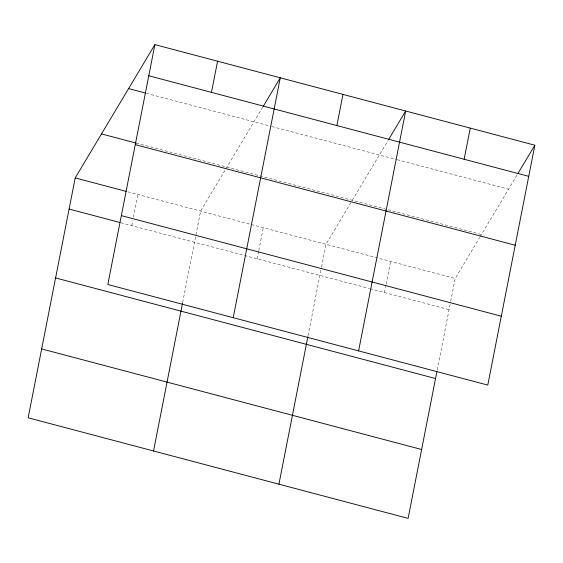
<?xml version="1.0" encoding="UTF-8"?>
<svg xmlns="http://www.w3.org/2000/svg" width="563" height="563" viewBox="0 0 563 563"><rect width="100%" height="100%" fill="white"/><g stroke="black" fill="none" stroke-linecap="round" stroke-linejoin="round"><path stroke-width="0.42" stroke-dasharray="2.81 2.11" d="M131.798 225.643L132.791 220.597M133.452 217.234L137.907 194.509M182.665 302.521L200.604 211.104L262.745 107.132M257.185 258.839L258.67 251.267M258.839 250.422L263.294 227.698M308.052 335.71L321.367 267.861M321.529 267.024L325.991 244.3L350.967 202.511M384.473 292.535L385.958 284.962M386.127 284.118L390.581 261.394M437.24 369.912L450.555 302.064M450.717 301.219L455.178 278.495L479.718 237.445M352.283 200.308L388.132 140.328M480.155 236.706L517.32 174.53M146.387 93.31L270.93 126.281M271.774 126.506L396.366 159.491M397.218 159.716L508.558 189.189M136.239 143.115L387.126 209.535M387.977 209.76L481.471 234.511M127.745 191.814L455.178 278.495M120.785 222.73L369.173 288.488M370.025 288.713L449.07 309.636"/><path stroke-width="0.84" d="M154.888 44.618L107.822 284.505L487.783 385.092L534.85 145.205L154.888 44.618L75.217 177.908L28.15 417.795L408.112 518.382L436.902 371.636M211.47 92.353L217.578 61.212M153.537 450.991L182.496 303.38M233.209 317.694L280.275 77.807L263.188 106.4M336.857 125.549L342.973 94.408M278.924 484.187L307.884 336.575M358.596 350.89L405.663 111.002L388.576 139.596M464.144 159.245L470.26 128.104M517.763 173.791L534.85 145.205M148.78 75.759L528.741 176.346M128.596 88.602L145.543 93.085M101.509 133.924L136.239 143.115M135.261 144.642L515.222 245.229M75.217 177.908L126.049 191.364M121.341 215.615L501.302 316.202M69.108 209.049L119.94 222.505M55.589 277.939L435.551 378.526M41.662 348.912L421.624 449.499"/></g></svg>
